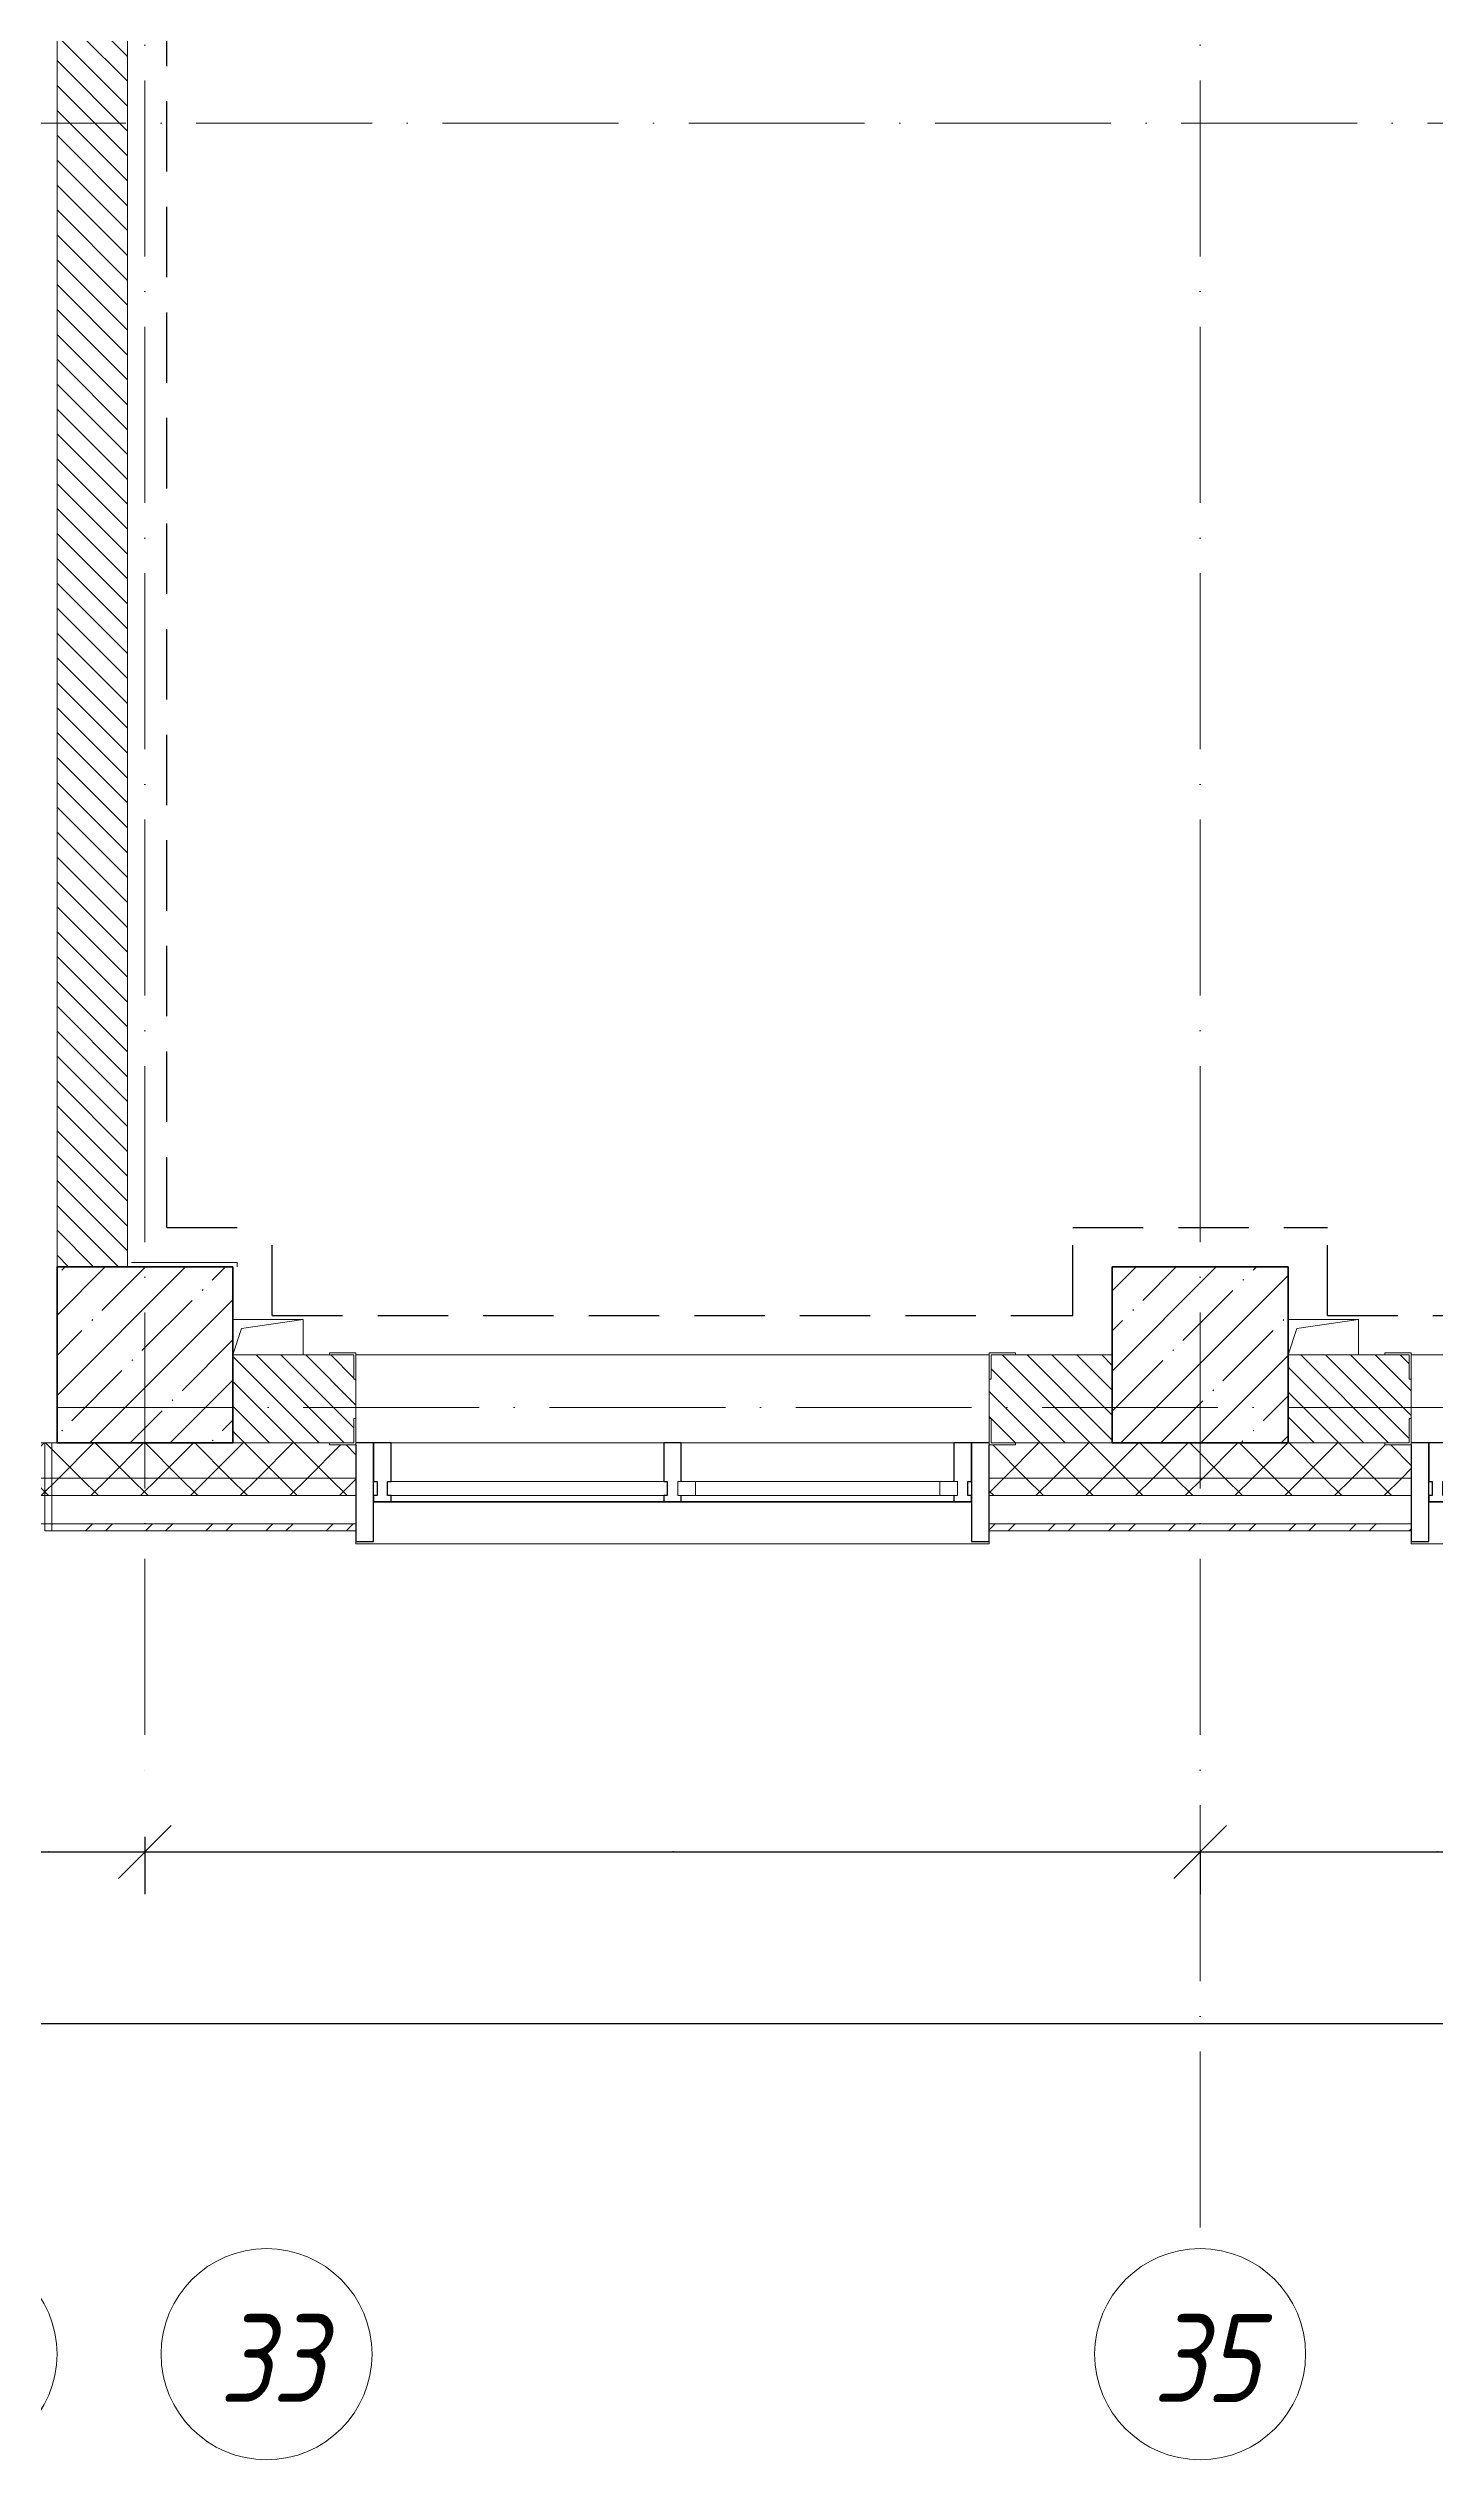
# Model space of a CAD drawing. Header units: millimetres. Extents: x -213536 to 1564669, y -45299 to 942238.
# Drawn here: x 476741 to 480686, y 499013 to 505865 of the extents above; entities that cross this region are included whole.
import ezdxf

# ---------------------------------------------------------------- set-up
doc = ezdxf.new("R2010")
doc.units = ezdxf.units.MM
for name, pattern in [('50_200_ШТРИХ_1Т_ш5_п1_п1_', [700, 500, -100, 0, -100]), ('Штрих короткий', [300, 150, -150]), ('Штриховая _2 мм - 1 мм_', [300, 200, -100])]:
    doc.linetypes.add(name, pattern=pattern)
for name, color, linetype, lineweight in [('0-1', 7, 'Continuous', 5), ('0-2', 7, 'Continuous', 9), ('3) ЖБ 4м', 3, 'Continuous', 30), ('Импосты витража', 7, 'Continuous', 9), ('Импосты витража-1', 7, 'Continuous', 25), ('Каркас_Импост', 7, 'Continuous', 13), ('Каркас_Импост-1', 7, 'Continuous', 9), ('Несущие колонны', 7, 'Continuous', 9), ('Несущие колонны-1', 7, 'Continuous', 35), ('Обобщенные модели', 7, 'Continuous', 9), ('Общие ребра', 7, 'Continuous', 9), ('Окна', 7, 'Continuous', 9), ('Оси', 7, 'Continuous', 9), ('Оси-1', 7, 'Continuous', 20), ('Оси-2', 7, '50_200_ШТРИХ_1Т_ш5_п1_п1_', 9), ('Остекление-1', 7, 'Continuous', 9), ('Перемычка-1', 7, 'Штрих короткий', 9), ('Размеры', 7, 'Continuous', 15), ('Стены', 7, 'Continuous', 9), ('Стены-1', 7, 'Continuous', 13), ('Штриховка разреза-1', 7, 'Continuous', 9)]:
    doc.layers.add(name, color=color, linetype=linetype, lineweight=lineweight)
doc.layers.add('СТ-1_1', color=7, linetype='Штриховая _2 мм - 1 мм_', lineweight=90, true_color=0x888888)
doc.layers.get('0-2').off()
doc.styles.add('ISOCPEUR_I_1', font='isocpeui.ttf', dxfattribs={"width": 0.85, "height": 2.5})
doc.styles.add('ISOCPEUR_I_5', font='isocpeui.ttf', dxfattribs={"width": 0.85, "height": 2.1})
doc.dimstyles.new('ISO-2_5_0_9К', dxfattribs={"dimscale": 304.8, "dimtxt": 248.995294, "dimasz": 0.492126, "dimexe": 0.393701, "dimexo": 0.328084, "dimgap": 0, "dimtad": 1, "dimdec": 0, "dimzin": 0, "dimdsep": 46, "dimtxsty": 'ISOCPEUR_I_1', "dimblk1": 'OBLIQUE', "dimblk2": 'OBLIQUE', "dimsah": 1, "dimcen": 0.09, "dimdle": 0.393701, "dimazin": 0, "dimtfac": 1, "dimtdec": 4, "dimtix": 1, "dimtmove": 0, "dimatfit": 3, "dimfxl": 1, "dimtvp": 1, "dimtolj": 1, "dimtzin": 0, "dimarcsym": 2})
pattern_1 = [(45, (0, 0), (-70.71068, 70.71068), []), (135, (0, 0), (-70.71068, -70.71068), [])]
pattern_2 = [(135, (0, 0), (-35.35534, -35.35534), [])]

# ---------------------------------------------------------------- blocks, each defined once
blk = doc.blocks.new('Ось сетки - Круг_Ø6_00__ISO-2_5_0_9K_-16731441-АИ2_03_План отделки стен 3-го этажа _Часть 1_')
at = {"layer": 'Оси-1'}
blk.add_circle((0, 0), 3, dxfattribs=at)
blk = doc.blocks.new('_Oblique')
at = {"color": 0, "linetype": 'ByBlock', "lineweight": -2}
blk.add_line((-0.5, -0.5), (0.5, 0.5), dxfattribs=at)
blk = doc.blocks.new('*D3960')
at = {"layer": 'Defpoints', "color": 0, "lineweight": 30, "transparency": 16777216}
for p in [(477016, 500883), (476466, 500846.1), (477016, 500740)]:
    blk.add_point(p, dxfattribs=at)
at = {"layer": 'Размеры', "color": 0, "lineweight": -2, "transparency": 16777216}
for p, q in [((476466, 500746.1), (476466, 500620)), ((477016, 500783), (477016, 500620)), ((476346, 500740), (477136, 500740))]:
    blk.add_line(p, q, dxfattribs=at)
at = {"layer": 'Размеры', "color": 0, "lineweight": -2, "transparency": 16777216, "xscale": 150, "yscale": 150, "zscale": 150, "rotation": 180}
blk.add_blockref('_Oblique', (476466, 500740), dxfattribs=at)
at = {"layer": 'Размеры', "color": 0, "lineweight": -2, "transparency": 16777216, "xscale": 150, "yscale": 150, "zscale": 150}
blk.add_blockref('_Oblique', (477016, 500740), dxfattribs=at)
at = {"layer": 'Размеры', "color": 0, "transparency": 16777216, "insert": (476741, 500741.3), "char_height": 2.5, "width": 568.858, "attachment_point": 5, "style": 'ISOCPEUR_I_1'}
blk.add_mtext('\\A1;550', dxfattribs=at)
blk = doc.blocks.new('*D3961')
at = {"layer": 'Defpoints', "color": 0, "lineweight": 30, "transparency": 16777216}
for p in [(477016, 500883), (480016, 500846.1), (480016, 500740)]:
    blk.add_point(p, dxfattribs=at)
at = {"layer": 'Размеры', "color": 0, "lineweight": -2, "transparency": 16777216}
for p, q in [((477016, 500783), (477016, 500620)), ((480016, 500746.1), (480016, 500620)), ((476896, 500740), (480136, 500740))]:
    blk.add_line(p, q, dxfattribs=at)
at = {"layer": 'Размеры', "color": 0, "lineweight": -2, "transparency": 16777216, "xscale": 150, "yscale": 150, "zscale": 150, "rotation": 180}
blk.add_blockref('_Oblique', (477016, 500740), dxfattribs=at)
at = {"layer": 'Размеры', "color": 0, "lineweight": -2, "transparency": 16777216, "xscale": 150, "yscale": 150, "zscale": 150}
blk.add_blockref('_Oblique', (480016, 500740), dxfattribs=at)
at = {"layer": 'Размеры', "color": 0, "transparency": 16777216, "insert": (478516, 500741.3), "char_height": 2.5, "width": 758.478, "attachment_point": 5, "style": 'ISOCPEUR_I_1'}
blk.add_mtext('\\A1;3000', dxfattribs=at)
blk = doc.blocks.new('*D3962')
at = {"layer": 'Defpoints', "color": 0, "lineweight": 30, "transparency": 16777216}
for p in [(480016, 500846.1), (481366, 500846.1), (481366, 500740)]:
    blk.add_point(p, dxfattribs=at)
at = {"layer": 'Размеры', "color": 0, "lineweight": -2, "transparency": 16777216}
for p, q in [((480016, 500746.1), (480016, 500620)), ((481366, 500746.1), (481366, 500620)), ((479896, 500740), (481486, 500740))]:
    blk.add_line(p, q, dxfattribs=at)
at = {"layer": 'Размеры', "color": 0, "lineweight": -2, "transparency": 16777216, "xscale": 150, "yscale": 150, "zscale": 150, "rotation": 180}
blk.add_blockref('_Oblique', (480016, 500740), dxfattribs=at)
at = {"layer": 'Размеры', "color": 0, "lineweight": -2, "transparency": 16777216, "xscale": 150, "yscale": 150, "zscale": 150}
blk.add_blockref('_Oblique', (481366, 500740), dxfattribs=at)
at = {"layer": 'Размеры', "color": 0, "transparency": 16777216, "insert": (480691, 500741.3), "char_height": 2.5, "width": 701.018, "attachment_point": 5, "style": 'ISOCPEUR_I_1'}
blk.add_mtext('\\A1;1350', dxfattribs=at)
blk = doc.blocks.new('*D3972')
at = {"layer": 'Defpoints', "color": 0, "lineweight": 30, "transparency": 16777216}
for p in [(429166, 500358.5), (502566, 500358.5), (502566, 500252.4)]:
    blk.add_point(p, dxfattribs=at)
at = {"layer": 'Размеры', "color": 0, "lineweight": -2, "transparency": 16777216}
for p, q in [((429046, 500252.4), (502686, 500252.4)), ((429166, 500258.5), (429166, 500132.4)), ((502566, 500258.5), (502566, 500132.4))]:
    blk.add_line(p, q, dxfattribs=at)
at = {"layer": 'Размеры', "color": 0, "lineweight": -2, "transparency": 16777216, "xscale": 150, "yscale": 150, "zscale": 150, "rotation": 180}
blk.add_blockref('_Oblique', (429166, 500252.4), dxfattribs=at)
at = {"layer": 'Размеры', "color": 0, "lineweight": -2, "transparency": 16777216, "xscale": 150, "yscale": 150, "zscale": 150}
blk.add_blockref('_Oblique', (502566, 500252.4), dxfattribs=at)
at = {"layer": 'Размеры', "color": 0, "transparency": 16777216, "insert": (465866, 500253.7), "char_height": 2.5, "width": 971.082, "attachment_point": 5, "style": 'ISOCPEUR_I_1'}
blk.add_mtext('\\A1;73400', dxfattribs=at)
blk = doc.blocks.new('BSC_Колонна _Прямоугольная - 500х500-V35-АИ2_03_План отделки стен 3-го этажа _Часть 1_')
at = {"layer": 'Несущие колонны'}
h = blk.add_hatch(dxfattribs=at)
h.set_pattern_fill('FP_41', color=256, style=0, pattern_type=2)
h.set_pattern_definition([(45, (-50850, -57250), (-114.04925, 114.04925), []), (45, (-50735.95, -57250), (-114.04925, 114.04925), [201.613, -40.323, 3.353, -36.97])])
h.paths.add_polyline_path([(-250, -250), (250, -250), (250, 250), (-250, 250)], flags=0)
at = {"layer": 'Несущие колонны-1'}
for p, q in [((250, 250), (-250, 250)), ((-250, 250), (-250, -250)), ((250, -250), (250, 250)), ((-250, -250), (250, -250))]:
    blk.add_line(p, q, dxfattribs=at)
blk = doc.blocks.new('BSC_Колонна _Прямоугольная - 500х500-V73-АИ2_03_План отделки стен 3-го этажа _Часть 1_')
at = {"layer": 'Несущие колонны'}
h = blk.add_hatch(dxfattribs=at)
h.set_pattern_fill('FP_70', color=256, style=0, pattern_type=2)
h.set_pattern_definition([(45, (-47850, -57250), (-114.04925, 114.04925), []), (45, (-47735.95, -57250), (-114.04925, 114.04925), [201.613, -40.323, 3.353, -36.97])])
h.paths.add_polyline_path([(-250, -250), (250, -250), (250, 250), (-250, 250)], flags=0)
at = {"layer": 'Несущие колонны-1'}
for p, q in [((250, 250), (-250, 250)), ((-250, 250), (-250, -250)), ((250, -250), (250, 250)), ((-250, -250), (250, -250))]:
    blk.add_line(p, q, dxfattribs=at)
blk = doc.blocks.new('Проем_Дверь_Прямоугольный - 1800х2700h_оконные проемы-25805030-АИ2_03_План отделки стен 3-го этажа _Часть 1_')
at = {"layer": 'Перемычка-1'}
for p, q in [((900, 125), (-900, 125)), ((900, -125), (-900, -125))]:
    blk.add_line(p, q, dxfattribs=at)
blk = doc.blocks.new('PNS_Панель прямоугольная2 - Нр_Стекло - 40мм-26243474-АИ2_03_План отделки стен 3-го этажа _Часть 1_')
at = {"layer": 'Каркас_Импост'}
for p, q in [((-397.5, 0), (-397.5, 40)), ((-397.5, 40), (-347.5, 40)), ((-347.5, 40), (-347.5, 0)), ((397.5, 40), (347.5, 40)), ((347.5, 40), (347.5, 0)), ((397.5, 0), (397.5, 40)), ((-347.5, 0), (-397.5, 0)), ((347.5, 0), (397.5, 0))]:
    blk.add_line(p, q, dxfattribs=at)
at = {"layer": 'Каркас_Импост-1'}
for p, q in [((-347.5, 40), (347.5, 40)), ((-347.5, 0), (347.5, 0))]:
    blk.add_line(p, q, dxfattribs=at)
blk = doc.blocks.new('Прямоугольный импост - Импост структурный с накладкой - 150мм-25647633-АИ2_03_План отделки стен 3-го этажа _Часть 1_')
at = {"layer": 'Импосты витража-1'}
for p, q in [((-25, 0), (-25, 17)), ((-25, 17), (25, 17)), ((-15, 0), (-25, 0)), ((-15, -40), (-15, 0)), ((25, 17), (25, 0)), ((-25, -150), (-25, -40)), ((-25, -40), (-15, -40)), ((25, -40), (25, -150)), ((25, -150), (-25, -150))]:
    blk.add_line(p, q, dxfattribs=at)
blk = doc.blocks.new('Прямоугольный импост - Импост структурный с накладкой - 150мм-25647642-АИ2_03_План отделки стен 3-го этажа _Часть 1_')
at = {"layer": 'Импосты витража'}
for p, q in [((78475, 87667), (77700, 87667)), ((78475, 87500), (77700, 87500))]:
    blk.add_line(p, q, dxfattribs=at)
blk = doc.blocks.new('Прямоугольный импост - Импост структурный с накладкой - 150мм-V149-АИ2_03_План отделки стен 3-го этажа _Часть 1_')
at = {"layer": 'Импосты витража-1'}
for p, q in [((-25, 0), (-25, 17)), ((-25, 17), (25, 17)), ((25, 0), (15, 0)), ((15, 0), (15, -40)), ((25, 17), (25, 0)), ((-25, -150), (-25, -40)), ((15, -40), (25, -40)), ((25, -40), (25, -150)), ((25, -150), (-25, -150))]:
    blk.add_line(p, q, dxfattribs=at)
blk = doc.blocks.new('PNS_Панель прямоугольная1 - Нр_Стекло - 40мм-25259299-АИ2_03_План отделки стен 3-го этажа _Часть 1_')
at = {"layer": 'Остекление-1'}
for p, q in [((-387.5, 40), (387.5, 40)), ((-397.5, 0), (397.5, 0)), ((387.5, 0), (-387.5, 0))]:
    blk.add_line(p, q, dxfattribs=at)
blk = doc.blocks.new('Прямоугольный импост - Импост структурный с накладкой - 150мм-25647644-АИ2_03_План отделки стен 3-го этажа _Часть 1_')
at = {"layer": 'Импосты витража-1'}
for p, q in [((-25, 0), (-25, 17)), ((-25, 17), (25, 17)), ((-15, 0), (-25, 0)), ((-15, -40), (-15, 0)), ((25, 0), (15, 0)), ((15, 0), (15, -40)), ((25, 17), (25, 0)), ((-25, -150), (-25, -40)), ((-25, -40), (-15, -40)), ((15, -40), (25, -40)), ((25, -40), (25, -150)), ((25, -150), (-25, -150))]:
    blk.add_line(p, q, dxfattribs=at)
blk = doc.blocks.new('Прямоугольный импост - Откос НВФ_50х280 мм-V152-АИ2_03_План отделки стен 3-го этажа _Часть 1_')
at = {"layer": 'Импосты витража-1'}
for p, q in [((-50, 130), (0, 130)), ((-50, -150), (-50, 130)), ((0, 130), (0, -144)), ((0, -150), (-50, -150))]:
    blk.add_line(p, q, dxfattribs=at)
blk = doc.blocks.new('Прямоугольный импост - Откос НВФ_50х280 мм-25993838-АИ2_03_План отделки стен 3-го этажа _Часть 1_')
at = {"layer": 'Импосты витража-1'}
for p, q in [((0, 130), (-50, 130)), ((-50, 130), (-50, -150)), ((0, -144), (0, 130)), ((-50, -150), (0, -150))]:
    blk.add_line(p, q, dxfattribs=at)
blk = doc.blocks.new('Фахверк_СКБ_Уголок - 250_2700-27497298-АИ2_03_План отделки стен 3-го этажа _Часть 1_')
at = {"layer": 'Обобщенные модели'}
for p, q in [((200, 181), (125, 181)), ((125, 181), (125, 106)), ((131, 106), (131, 175)), ((131, 175), (200, 175)), ((200, 175), (200, 181)), ((125, 106), (131, 106)), ((131, -6), (125, -6)), ((125, -6), (125, -81)), ((131, -75), (131, -6)), ((125, -81), (200, -81)), ((200, -75), (131, -75)), ((200, -81), (200, -75))]:
    blk.add_line(p, q, dxfattribs=at)
blk = doc.blocks.new('AR_Отверстие прямоугольное _в плите_ - AR_Отверстие прямоугольное _в плите_-V213-АИ2_03_План отделки стен 3-го этажа _Часть 1_')
at = {"layer": 'Обобщенные модели'}
for p, q in [((100, 50), (-100, 50)), ((-100, -50), (-75, 25)), ((-75, 25), (100, 50)), ((100, -50), (100, 50))]:
    blk.add_line(p, q, dxfattribs=at)
blk = doc.blocks.new('Отлив_СКБ - Отлив витража_120_НВФ-31885687-АИ2_03_План отделки стен 3-го этажа _Часть 1_')
at = {"layer": 'Окна'}
for p, q in [((1750, -2), (50, -2)), ((0, -120), (0, -113)), ((0, -120), (1800, -120)), ((1800, -113), (1800, -120))]:
    blk.add_line(p, q, dxfattribs=at)
blk = doc.blocks.new('Стены 3 - Стены 4-31194751-АИ2_03_План отделки стен 3-го этажа _Часть 1_')
at = {"layer": 'Стены-1'}
for p, q in [((-1798.5, 41030.2), (-1798.5, 41010.2)), ((-1548.5, 41030.2), (-1798.5, 41030.2)), ((-1798.5, 41010.2), (-1548.5, 41010.2)), ((-1548.5, 41010.2), (-1548.5, 41030.2))]:
    blk.add_line(p, q, dxfattribs=at)
blk = doc.blocks.new('0125-Р-ОО-Ш2-АР-о_23_10_2024_rvt-1-АИ2_03_План отделки стен 3-го этажа _Часть 1_')
at = {"layer": 'Штриховка разреза-1'}
h = blk.add_hatch(dxfattribs=at)
h.set_pattern_fill('FP_1', color=256, style=0, pattern_type=2)
h.set_pattern_definition(pattern_2)
h.paths.add_polyline_path([(47600, 57500), (47800, 57500), (47800, 61000), (47731, 61000), (47731, 61006), (47800, 61006), (47800, 64500), (47600, 64500), (47600, 61006), (47669, 61006), (47669, 61000), (47600, 61000), (47600, 58319.5)], flags=0)
h = blk.add_hatch(dxfattribs=at)
h.set_pattern_fill('FP_1', color=256, style=0, pattern_type=2)
h.set_pattern_definition(pattern_2)
h.paths.add_polyline_path([(50256, 57000), (50600, 57000), (50600, 57250), (50256, 57250), (50256, 57181), (50250, 57181), (50250, 57069), (50256, 57069)], flags=0)
h.paths.add_polyline_path([(48100, 57000), (48444, 57000), (48444, 57069), (48450, 57069), (48450, 57181), (48444, 57181), (48444, 57250), (48100, 57250)], flags=0)
h = blk.add_hatch(dxfattribs=at)
h.set_pattern_fill('FP_1', color=256, style=0, pattern_type=2)
h.set_pattern_definition(pattern_2)
h.paths.add_polyline_path([(56350.5, 57000), (56600, 57000), (56600, 57250), (56256, 57250), (56256, 57181), (56250, 57181), (56250, 57069), (56256, 57069), (56256, 57000), (56325, 57000)], flags=0)
h.paths.add_polyline_path([(53995.1, 57000), (54444, 57000), (54444, 57069), (54450, 57069), (54450, 57181), (54444, 57181), (54444, 57250), (53256, 57250), (53256, 57181), (53250, 57181), (53250, 57069), (53256, 57069), (53256, 57000), (53325, 57000)], flags=0)
h.paths.add_polyline_path([(51375, 57000), (51444, 57000), (51444, 57069), (51450, 57069), (51450, 57181), (51444, 57181), (51444, 57250), (51100, 57250), (51100, 57000), (51168.6, 57000)], flags=0)
h = blk.add_hatch(dxfattribs=at)
h.set_pattern_fill('FP_50', color=256, style=0, pattern_type=2)
h.set_pattern_definition(pattern_1)
h.paths.add_polyline_path([(75665.1, 56900), (76650, 56900), (76650, 57000), (70300, 57000), (70300, 56900), (74722.9, 56900)], flags=0)
h.paths.add_polyline_path([(66243.3, 56900), (66350, 56900), (66350, 56994), (66275, 56994), (66275, 57000), (65325, 57000), (65325, 56994), (65250, 56994), (65250, 56900), (66100, 56900)], flags=0)
h.paths.add_polyline_path([(68800, 56900), (69300, 56900), (69300, 57000), (67425, 57000), (67425, 56994), (67350, 56994), (67350, 56900), (68127.7, 56900)], flags=0)
h.paths.add_polyline_path([(63450, 56900), (63450, 56994), (63375, 56994), (63375, 57000), (62325, 57000), (62325, 56994), (62250, 56994), (62250, 56900), (63444, 56900)], flags=0)
h.paths.add_polyline_path([(60375, 56900), (60450, 56900), (60450, 56994), (60375, 56994), (60375, 57000), (59325, 57000), (59325, 56994), (59250, 56994), (59250, 56900), (59648.1, 56900)], flags=0)
h.paths.add_polyline_path([(56600, 56900), (57450, 56900), (57450, 56994), (57375, 56994), (57375, 57000), (56325, 57000), (56325, 56994), (56250, 56994), (56250, 56900), (56350.5, 56900)], flags=0)
h.paths.add_polyline_path([(54444, 56900), (54450, 56900), (54450, 56994), (54375, 56994), (54375, 57000), (53325, 57000), (53325, 56994), (53250, 56994), (53250, 56900), (54375, 56900)], flags=0)
h.paths.add_polyline_path([(51450, 56900), (51450, 56994), (51375, 56994), (51375, 57000), (50325, 57000), (50325, 56994), (50250, 56994), (50250, 56900), (51168.6, 56900)], flags=0)
h.paths.add_polyline_path([(48450, 56900), (48450, 56994), (48375, 56994), (48375, 57000), (46775, 57000), (46775, 56994), (46700, 56994), (46700, 56900), (48342.1, 56900)], flags=0)
h.paths.add_polyline_path([(44900, 56900), (44900, 56994), (44825, 56994), (44825, 57000), (43775, 57000), (43775, 56994), (43700, 56994), (43700, 56900), (44894, 56900)], flags=0)
h.paths.add_polyline_path([(41050, 56900), (41900, 56900), (41900, 56994), (41825, 56994), (41825, 57000), (40775, 57000), (40775, 56994), (40700, 56994), (40700, 56900), (40804.7, 56900)], flags=0)
h.paths.add_polyline_path([(38900, 56900), (38900, 56994), (38825, 56994), (38825, 57000), (37775, 57000), (37775, 56994), (37700, 56994), (37700, 56900), (38550, 56900)], flags=0)
h.paths.add_polyline_path([(35894, 56900), (35900, 56900), (35900, 56994), (35825, 56994), (35825, 57000), (34775, 57000), (34775, 56994), (34700, 56994), (34700, 56900), (35825, 56900)], flags=0)
h.paths.add_polyline_path([(32900, 56900), (32900, 56994), (32825, 56994), (32825, 57000), (31775, 57000), (31775, 56994), (31700, 56994), (31700, 56900), (32796.2, 56900)], flags=0)
h.paths.add_polyline_path([(29550, 56900), (29900, 56900), (29900, 56994), (29825, 56994), (29825, 57000), (28775, 57000), (28775, 56994), (28700, 56994), (28700, 56900), (29498.6, 56900)], flags=0)
h.paths.add_polyline_path([(25700, 56900), (26900, 56900), (26900, 56994), (26825, 56994), (26825, 57000), (25775, 57000), (25775, 56994), (25700, 56994)], flags=0)
h.paths.add_polyline_path([(23825, 56900), (23900, 56900), (23900, 56994), (23825, 56994), (23825, 57000), (22775, 57000), (22775, 56994), (22700, 56994), (22700, 56900), (23550, 56900)], flags=0)
h.paths.add_polyline_path([(20825, 56900), (20900, 56900), (20900, 56994), (20825, 56994), (20825, 57000), (19775, 57000), (19775, 56994), (19700, 56994), (19700, 56900), (20550, 56900)], flags=0)
h.paths.add_polyline_path([(18700, 56900), (18700, 56994), (18625, 56994), (18625, 57000), (8900, 57000), (8900, 56900), (18663.6, 56900)], flags=0)
h.paths.add_polyline_path([(6886.4, 56900), (7900, 56900), (7900, 57000), (-100, 57000), (-100, 56900), (3117.7, 56900)], flags=0)
h = blk.add_hatch(dxfattribs=at)
h.set_pattern_fill('FP_50', color=256, style=0, pattern_type=2)
h.set_pattern_definition(pattern_1)
h.paths.add_polyline_path([(75665.1, 56850), (76650, 56850), (76650, 56900), (70300, 56900), (70300, 56850), (74722.9, 56850)], flags=0)
h.paths.add_polyline_path([(69300, 56850), (69300, 56900), (67350, 56900), (67350, 56850), (69069.9, 56850)], flags=0)
h.paths.add_polyline_path([(66350, 56850), (66350, 56900), (65250, 56900), (65250, 56850), (66243.3, 56850)], flags=0)
h.paths.add_polyline_path([(63450, 56850), (63450, 56900), (62250, 56900), (62250, 56850), (63416.8, 56850)], flags=0)
h.paths.add_polyline_path([(60450, 56850), (60450, 56900), (59250, 56900), (59250, 56850), (59648.1, 56850)], flags=0)
h.paths.add_polyline_path([(57450, 56850), (57450, 56900), (56250, 56900), (56250, 56850), (56821.6, 56850)], flags=0)
h.paths.add_polyline_path([(53250, 56850), (54450, 56850), (54450, 56900), (53250, 56900)], flags=0)
h.paths.add_polyline_path([(51450, 56850), (51450, 56900), (50250, 56900), (50250, 56850), (51168.6, 56850)], flags=0)
h.paths.add_polyline_path([(48450, 56850), (48450, 56900), (46700, 56900), (46700, 56850), (48342.1, 56850)], flags=0)
h.paths.add_polyline_path([(44573.4, 56850), (44900, 56850), (44900, 56900), (43700, 56900), (43700, 56850)], flags=0)
h.paths.add_polyline_path([(41900, 56850), (41900, 56900), (40700, 56900), (40700, 56850), (41746.8, 56850)], flags=0)
h.paths.add_polyline_path([(38900, 56850), (38900, 56900), (37700, 56900), (37700, 56850), (37978.1, 56850)], flags=0)
h.paths.add_polyline_path([(34700, 56850), (35900, 56850), (35900, 56900), (34700, 56900)], flags=0)
h.paths.add_polyline_path([(32900, 56850), (32900, 56900), (31700, 56900), (31700, 56850), (32796.2, 56850)], flags=0)
h.paths.add_polyline_path([(28700, 56850), (29900, 56850), (29900, 56900), (28700, 56900)], flags=0)
h.paths.add_polyline_path([(25729.9, 56850), (26900, 56850), (26900, 56900), (25700, 56900), (25700, 56850)], flags=0)
h.paths.add_polyline_path([(23900, 56850), (23900, 56900), (22700, 56900), (22700, 56850), (23845.5, 56850)], flags=0)
h.paths.add_polyline_path([(20547.9, 56850), (20900, 56850), (20900, 56900), (19700, 56900), (19700, 56850), (20076.9, 56850)], flags=0)
h.paths.add_polyline_path([(18700, 56850), (18700, 56900), (8900, 56900), (8900, 56850), (18663.6, 56850)], flags=0)
h.paths.add_polyline_path([(7900, 56850), (7900, 56900), (-200, 56900), (-200, 56850), (6886.4, 56850)], flags=0)
h = blk.add_hatch(dxfattribs=at)
h.set_pattern_fill('FP_49', color=256, style=0, pattern_type=2)
h.set_pattern_definition([(45, (0, 0), (-85.53659, 85.53659), []), (45, (57.02, 0), (-85.53659, 85.53659), [])])
h.paths.add_polyline_path([(62250, 56750), (62870, 56750), (62870, 56770), (62250, 56770)], flags=0)
h.paths.add_polyline_path([(59648.1, 56750), (60450, 56750), (60450, 56770), (59250, 56770), (59250, 56750)], flags=0)
h.paths.add_polyline_path([(57450, 56750), (57450, 56770), (56250, 56770), (56250, 56750), (56821.6, 56750)], flags=0)
h.paths.add_polyline_path([(54450, 56750), (54450, 56770), (53250, 56770), (53250, 56750), (53995.1, 56750)], flags=0)
h.paths.add_polyline_path([(51450, 56750), (51450, 56770), (50250, 56770), (50250, 56750), (51168.6, 56750)], flags=0)
h.paths.add_polyline_path([(48342.1, 56750), (48450, 56750), (48450, 56770), (47585, 56770), (47585, 56750)], flags=0)
at = {"layer": 'Общие ребра'}
for p, q in [((48375, 57000), (48100, 57000)), ((48100, 57000), (48375, 57000)), ((50600, 57000), (50325, 57000)), ((50325, 57000), (50600, 57000)), ((51375, 57000), (51100, 57000)), ((51100, 57000), (51375, 57000)), ((48450, 56900), (46700, 56900)), ((51450, 56900), (50250, 56900)), ((48450, 56850), (46700, 56850)), ((51450, 56850), (50250, 56850))]:
    blk.add_line(p, q, dxfattribs=at)
at = {"layer": 'Стены'}
for p, q in [((48450, 57250), (50250, 57250)), ((51450, 57250), (53250, 57250))]:
    blk.add_line(p, q, dxfattribs=at)
at = {"layer": 'Стены-1'}
for p, q in [((47600, 61000), (47600, 57500)), ((47800, 57500), (47800, 61000)), ((48375, 57250), (48100, 57250)), ((50600, 57250), (50325, 57250)), ((51375, 57250), (51100, 57250)), ((48450, 57069), (48450, 57181)), ((50250, 57181), (50250, 57069)), ((51450, 57069), (51450, 57181)), ((47600, 57000), (47550, 57000)), ((48450, 56770), (48450, 56994)), ((50250, 56994), (50250, 56770)), ((51450, 56770), (51450, 56994)), ((46700, 56770), (48450, 56770)), ((48450, 56770), (47585, 56770)), ((47585, 56770), (47585, 56750)), ((47585, 56750), (48450, 56750)), ((48450, 56750), (48450, 56770)), ((50250, 56770), (51450, 56770)), ((51450, 56770), (50250, 56770)), ((50250, 56770), (50250, 56750)), ((50250, 56750), (51450, 56750)), ((51450, 56750), (51450, 56770))]:
    blk.add_line(p, q, dxfattribs=at)
at = {"layer": '0-2'}
for name, p in [('BSC_Колонна _Прямоугольная - 500х500-V73-АИ2_03_План отделки стен 3-го этажа _Часть 1_', (47850, 57250)), ('BSC_Колонна _Прямоугольная - 500х500-V35-АИ2_03_План отделки стен 3-го этажа _Часть 1_', (50850, 57250)), ('AR_Отверстие прямоугольное _в плите_ - AR_Отверстие прямоугольное _в плите_-V213-АИ2_03_План отделки стен 3-го этажа _Часть 1_', (48200, 57300)), ('AR_Отверстие прямоугольное _в плите_ - AR_Отверстие прямоугольное _в плите_-V213-АИ2_03_План отделки стен 3-го этажа _Часть 1_', (51200, 57300)), ('Проем_Дверь_Прямоугольный - 1800х2700h_оконные проемы-25805030-АИ2_03_План отделки стен 3-го этажа _Часть 1_', (49350, 57125)), ('Фахверк_СКБ_Уголок - 250_2700-27497298-АИ2_03_План отделки стен 3-го этажа _Часть 1_', (50125, 57075)), ('Проем_Дверь_Прямоугольный - 1800х2700h_оконные проемы-25805030-АИ2_03_План отделки стен 3-го этажа _Часть 1_', (52350, 57125)), ('PNS_Панель прямоугольная1 - Нр_Стекло - 40мм-25259299-АИ2_03_План отделки стен 3-го этажа _Часть 1_', (48937.5, 56850)), ('PNS_Панель прямоугольная2 - Нр_Стекло - 40мм-26243474-АИ2_03_План отделки стен 3-го этажа _Часть 1_', (49762.5, 56850)), ('Отлив_СКБ - Отлив витража_120_НВФ-31885687-АИ2_03_План отделки стен 3-го этажа _Часть 1_', (48450, 56833)), ('Отлив_СКБ - Отлив витража_120_НВФ-31885687-АИ2_03_План отделки стен 3-го этажа _Часть 1_', (51450, 56833))]:
    blk.add_blockref(name, p, dxfattribs=at)
for name, p, rotation in [('Фахверк_СКБ_Уголок - 250_2700-27497298-АИ2_03_План отделки стен 3-го этажа _Часть 1_', (48575, 57175), 180), ('Фахверк_СКБ_Уголок - 250_2700-27497298-АИ2_03_План отделки стен 3-го этажа _Часть 1_', (51575, 57175), 180), ('Стены 3 - Стены 4-31194751-АИ2_03_План отделки стен 3-го этажа _Часть 1_', (88595.2, 58548.5), 89.9999999999999), ('Прямоугольный импост - Откос НВФ_50х280 мм-25993838-АИ2_03_План отделки стен 3-го этажа _Часть 1_', (48450, 56850), 180), ('Прямоугольный импост - Импост структурный с накладкой - 150мм-25647642-АИ2_03_План отделки стен 3-го этажа _Часть 1_', (127025, 144500), 180), ('Прямоугольный импост - Импост структурный с накладкой - 150мм-25647642-АИ2_03_План отделки стен 3-го этажа _Часть 1_', (127850, 144500), 180), ('Прямоугольный импост - Откос НВФ_50х280 мм-25993838-АИ2_03_План отделки стен 3-го этажа _Часть 1_', (51450, 56850), 180)]:
    blk.add_blockref(name, p, dxfattribs=dict(at, rotation=rotation))
at = {"layer": '0-2', "extrusion": (0, 0, -1), "rotation": 180}
for name, p in [('Прямоугольный импост - Импост структурный с накладкой - 150мм-25647644-АИ2_03_План отделки стен 3-го этажа _Часть 1_', (-48525, 56850)), ('Прямоугольный импост - Импост структурный с накладкой - 150мм-25647633-АИ2_03_План отделки стен 3-го этажа _Часть 1_', (-49350, 56850)), ('Прямоугольный импост - Импост структурный с накладкой - 150мм-V149-АИ2_03_План отделки стен 3-го этажа _Часть 1_', (-50175, 56850)), ('Прямоугольный импост - Откос НВФ_50х280 мм-V152-АИ2_03_План отделки стен 3-го этажа _Часть 1_', (-50250, 56850)), ('Прямоугольный импост - Импост структурный с накладкой - 150мм-25647644-АИ2_03_План отделки стен 3-го этажа _Часть 1_', (-51525, 56850))]:
    blk.add_blockref(name, p, dxfattribs=at)
blk = doc.blocks.new('3этВверх')
at = {"layer": 'СТ-1_1', "lineweight": 25}
for p, q in [((477078, 502514.4), (477078, 509290.4)), ((477078, 502514.4), (477378, 502514.4)), ((477378, 502264.4), (477378, 502514.4)), ((479654, 502514.4), (480378, 502514.4)), ((479654, 502264.4), (479654, 502514.4)), ((480378, 502264.4), (480378, 502514.4)), ((477378, 502264.4), (479654, 502264.4)), ((480378, 502264.4), (485654, 502264.4))]:
    blk.add_line(p, q, dxfattribs=at)
at = {"layer": 'Стены-1'}
for p, q in [((476966, 502414.4), (476966, 502402.4)), ((477278, 502414.4), (476978, 502414.4)), ((477278, 502402.4), (477278, 502414.4))]:
    blk.add_line(p, q, dxfattribs=at)
at = {"layer": '0-1'}
blk.add_blockref('0125-Р-ОО-Ш2-АР-о_23_10_2024_rvt-1-АИ2_03_План отделки стен 3-го этажа _Часть 1_', (429166, 444902.4), dxfattribs=at)
blk = doc.blocks.new('Ос 3 эт верх часть')
at = {"layer": 'Оси-2'}
for p, q in [((477016, 535177.6), (477016, 500883)), ((480016, 535177.6), (480016, 499613)), ((506366, 505652.4), (426847.2, 505652.4)), ((535374.3, 502002.4), (426847.2, 502002.4))]:
    blk.add_line(p, q, dxfattribs=at)
at = {"layer": 'Оси-1', "xscale": 99.99999999999993, "yscale": 99.99999999999993, "zscale": 99.99999999999993, "rotation": 180}
for p in [(476466, 499313), (477361.7, 499313), (480016, 499313)]:
    blk.add_blockref('Ось сетки - Круг_Ø6_00__ISO-2_5_0_9K_-16731441-АИ2_03_План отделки стен 3-го этажа _Часть 1_', p, dxfattribs=at)
at = {"layer": 'Оси', "char_height": 250, "width": 404.05, "attachment_point": 1, "style": 'ISOCPEUR_I_5'}
for s, insert in [('33', (477227.4, 499426.9)), ('35', (479881.6, 499426.9))]:
    blk.add_mtext(s, dxfattribs=dict(at, insert=insert))
at = {"layer": 'Размеры'}
for base, p1, p2, override, picture, middle in [((477016, 500740), (476466, 500846.1), (477016, 500883), {"dimpost": '<>', "dimfxl": 551.235493}, '*D3960', (476741, 500741.3)), ((480016, 500740), (477016, 500883), (480016, 500846.1), {"dimpost": '<>', "dimfxl": 3000.226753}, '*D3961', (478516, 500741.3)), ((481366, 500740), (480016, 500846.1), (481366, 500846.1), {"dimpost": '<>', "dimfxl": 1350}, '*D3962', (480691, 500741.3)), ((502566, 500252.4), (429166, 500358.5), (502566, 500358.5), {"dimpost": '<>', "dimfxl": 73400}, '*D3972', (465866, 500253.7))]:
    dim = blk.add_linear_dim(base=base, p1=p1, p2=p2, dimstyle='ISO-2_5_0_9К', override=override, dxfattribs=at)
    dim.commit()
    dim.dimension.update_dxf_attribs({"geometry": picture, "text_midpoint": middle})

msp = doc.modelspace()

# ---------------------------------------------------------------- block references
at = {"color": 5, "lineweight": 30}
msp.add_blockref('Ос 3 эт верх часть', (0, 0), dxfattribs=at)
at = {"layer": '3) ЖБ 4м'}
msp.add_blockref('3этВверх', (0, 0), dxfattribs=at)

doc.saveas('drawing.dxf')
